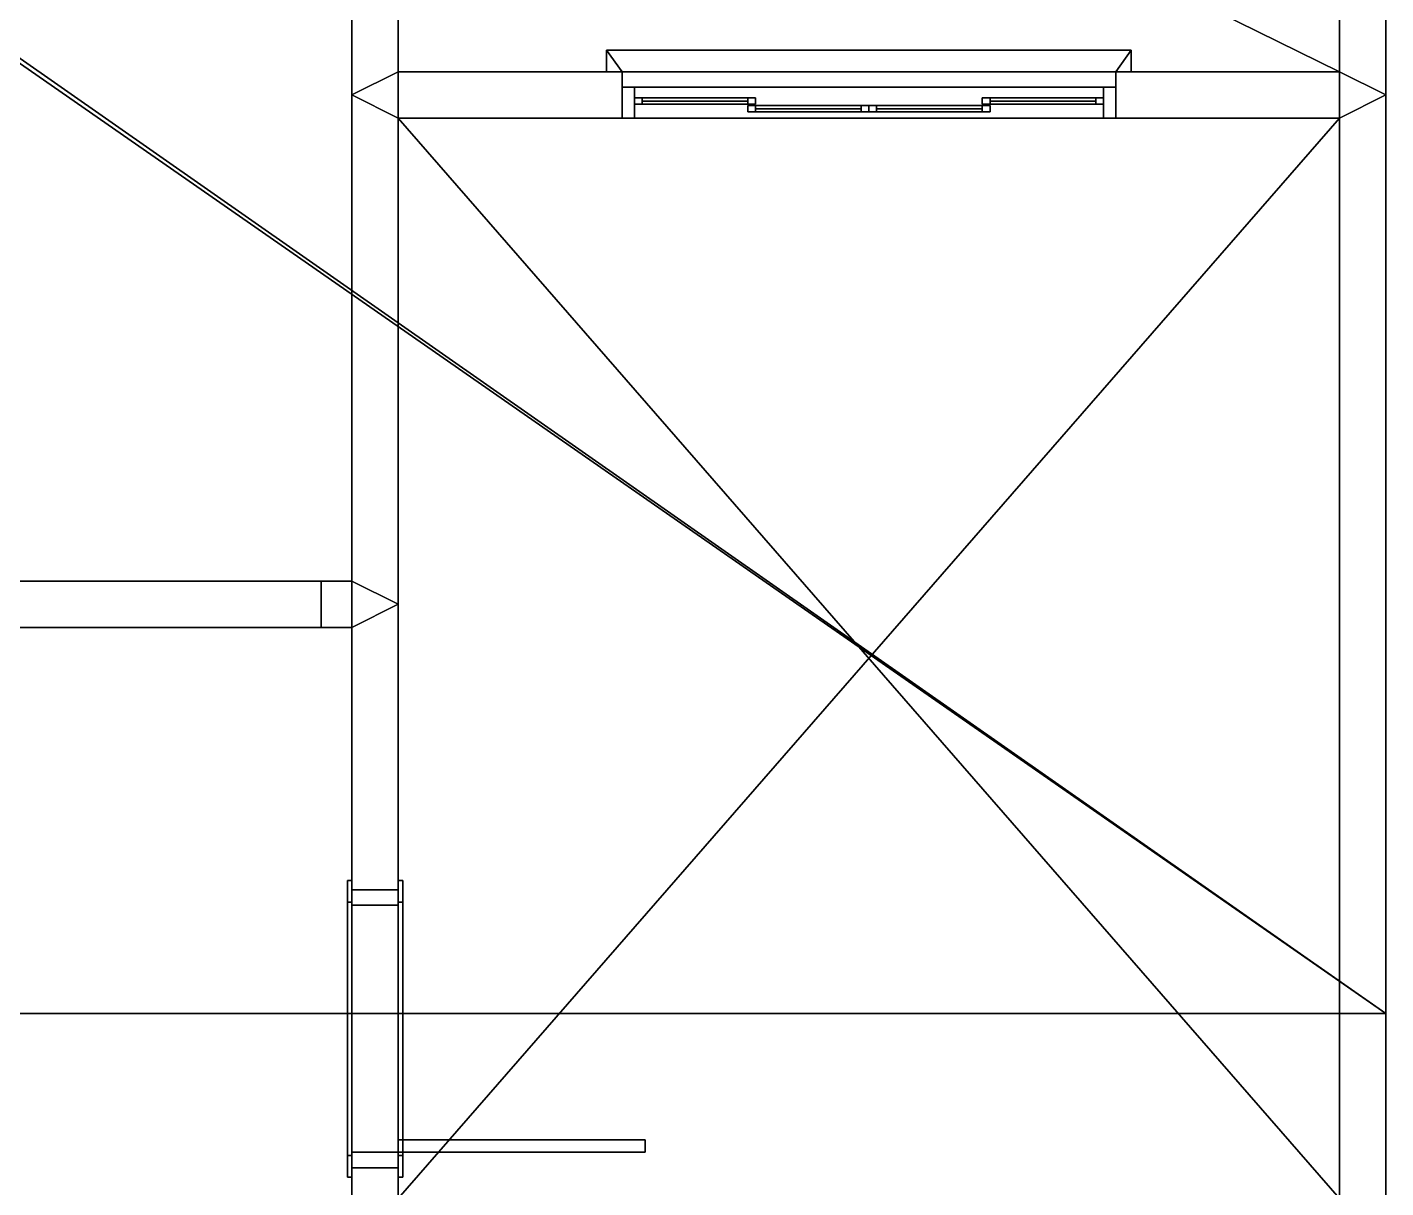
# Model space of a CAD drawing. Extents: x -3950 to 2084, y 1379 to 9369.
# Drawn here: x 1643.4 to 2083.6, y 2007.6 to 2383.6 of the extents above; entities that cross this region are included whole.
import ezdxf

# ---------------------------------------------------------------- set-up
doc = ezdxf.new("R2010")
doc.units = 0
doc.header["$LTSCALE"] = 35
for name, color, linetype in [('P1-ESQUAD', 32, 'CONTINUOUS'), ('P1-FERR', 252, 'CONTINUOUS'), ('P1-LAJE', 143, 'CONTINUOUS'), ('P1-PAREDE', 255, 'CONTINUOUS'), ('P1-PEIT', 13, 'CONTINUOUS'), ('P1-VIDRO', 152, 'CONTINUOUS'), ('P1-VIGA', 143, 'CONTINUOUS'), ('P2-LAJE', 143, 'CONTINUOUS'), ('P2-MURO', 255, 'CONTINUOUS'), ('P2-TELHADO', 11, 'CONTINUOUS'), ('P2-VIGA', 143, 'CONTINUOUS')]:
    doc.layers.add(name, color=color, linetype=linetype)

msp = doc.modelspace()

# ---------------------------------------------------------------- linework, layer by layer
at = {"layer": 'P2-MURO', "extrusion": (1, 8.79066e-15, 5.30511e-28)}
msp.add_point((2083.628, 2064.14, 522), dxfattribs=at)

# ---------------------------------------------------------------- meshes
at = {"layer": 'P1-ESQUAD'}
mesh = msp.add_polyface(dxfattribs=at)
corners = [(1748.628, 2018.14), (1748.628, 2011.14), (1747.128, 2018.14), (1747.128, 2011.14), (1748.628, 2100.14), (1748.628, 2107.14), (1747.128, 2100.14), (1747.128, 2107.14), (1748.628, 2100.14, 211), (1748.628, 2107.14, 218), (1747.128, 2100.14, 211), (1747.128, 2107.14, 218), (1748.628, 2018.14, 211), (1748.628, 2011.14, 218), (1747.128, 2018.14, 211), (1747.128, 2011.14, 218)]
mesh.append_faces([[corners[k] for k in face] for face in [(4, 8, 10, 6), (5, 7, 11, 9), (8, 12, 14, 10), (9, 11, 15, 13), (12, 0, 2, 14), (13, 15, 3, 1)]])
mesh.append_faces([[corners[k] for k in face] for face in [(6, 10, 11, 7)]], dxfattribs={"vtx1": -1})
mesh.append_faces([[corners[k] for k in face] for face in [(10, 14, 15, 11)]], dxfattribs={"vtx1": -1, "vtx3": -1})
mesh.append_faces([[corners[k] for k in face] for face in [(14, 2, 3, 15)]], dxfattribs={"vtx3": -1})
mesh = msp.add_polyface(dxfattribs=at)
corners = [(1765.128, 2018.14), (1765.128, 2011.14), (1763.628, 2018.14), (1763.628, 2011.14), (1765.128, 2100.14), (1765.128, 2107.14), (1763.628, 2100.14), (1763.628, 2107.14), (1765.128, 2100.14, 211), (1765.128, 2107.14, 218), (1763.628, 2100.14, 211), (1763.628, 2107.14, 218), (1765.128, 2018.14, 211), (1765.128, 2011.14, 218), (1763.628, 2018.14, 211), (1763.628, 2011.14, 218)]
mesh.append_faces([[corners[k] for k in face] for face in [(4, 8, 10, 6), (5, 7, 11, 9), (8, 12, 14, 10), (9, 11, 15, 13), (12, 0, 2, 14), (13, 15, 3, 1)]])
mesh.append_faces([[corners[k] for k in face] for face in [(12, 13, 1, 0)]], dxfattribs={"vtx0": -1})
mesh.append_faces([[corners[k] for k in face] for face in [(8, 9, 13, 12)]], dxfattribs={"vtx0": -1, "vtx2": -1})
mesh.append_faces([[corners[k] for k in face] for face in [(4, 5, 9, 8)]], dxfattribs={"vtx2": -1})
mesh = msp.add_polyface(dxfattribs=at)
corners = [(1763.628, 2019.14), (1763.628, 2014.14), (1748.628, 2019.14), (1748.628, 2014.14), (1763.628, 2099.14), (1763.628, 2104.14), (1748.628, 2099.14), (1748.628, 2104.14), (1763.628, 2099.14, 210), (1763.628, 2104.14, 215), (1748.628, 2099.14, 210), (1748.628, 2104.14, 215), (1763.628, 2019.14, 210), (1763.628, 2014.14, 215), (1748.628, 2019.14, 210), (1748.628, 2014.14, 215)]
mesh.append_faces([[corners[k] for k in face] for face in [(4, 8, 10, 6), (8, 12, 14, 10), (12, 0, 2, 14)]])
mesh.append_faces([[corners[k] for k in face] for face in [(12, 13, 1, 0)]], dxfattribs={"vtx0": -1})
mesh.append_faces([[corners[k] for k in face] for face in [(8, 9, 13, 12)]], dxfattribs={"vtx0": -1, "vtx2": -1})
mesh.append_faces([[corners[k] for k in face] for face in [(6, 10, 11, 7)]], dxfattribs={"vtx1": -1})
mesh.append_faces([[corners[k] for k in face] for face in [(10, 14, 15, 11)]], dxfattribs={"vtx1": -1, "vtx3": -1})
mesh.append_faces([[corners[k] for k in face] for face in [(4, 5, 9, 8)]], dxfattribs={"vtx2": -1})
mesh.append_faces([[corners[k] for k in face] for face in [(14, 2, 3, 15)]], dxfattribs={"vtx3": -1})
mesh = msp.add_polyface(dxfattribs=at)
corners = [(1763.628, 2019.14), (1843.628, 2019.14), (1763.628, 2023.14), (1843.628, 2023.14), (1763.628, 2019.14, 210), (1843.628, 2019.14, 210), (1763.628, 2023.14, 210), (1843.628, 2023.14, 210)]
mesh.append_faces([[corners[k] for k in face] for face in [(0, 1, 5, 4), (3, 2, 6, 7), (1, 3, 7, 5), (0, 4, 6, 2), (4, 5, 7, 6)]])
at = {"layer": 'P1-FERR'}
mesh = msp.add_polyface(dxfattribs=at)
corners = [(1840.128, 2354.14, 94), (1836.128, 2354.14, 90), (1840.128, 2364.14, 94), (1836.128, 2364.14, 90), (1992.128, 2354.14, 94), (1996.128, 2354.14, 90), (1992.128, 2364.14, 94), (1996.128, 2364.14, 90), (1992.128, 2354.14, 206), (1996.128, 2354.14, 210), (1992.128, 2364.14, 206), (1996.128, 2364.14, 210), (1840.128, 2354.14, 206), (1836.128, 2354.14, 210), (1840.128, 2364.14, 206), (1836.128, 2364.14, 210)]
mesh.append_faces([[corners[k] for k in face] for face in [(0, 4, 6, 2), (4, 8, 10, 6), (8, 12, 14, 10), (12, 0, 2, 14)]])
mesh.append_faces([[corners[k] for k in face] for face in [(0, 1, 5, 4), (4, 5, 9, 8), (8, 9, 13, 12), (12, 13, 1, 0)]], dxfattribs={"vtx0": -1, "vtx2": -1})
mesh.append_faces([[corners[k] for k in face] for face in [(2, 6, 7, 3), (6, 10, 11, 7), (10, 14, 15, 11), (14, 2, 3, 15)]], dxfattribs={"vtx1": -1, "vtx3": -1})
mesh = msp.add_polyface(dxfattribs=at)
corners = [(1842.628, 2358.64, 96.5), (1840.128, 2358.64, 94), (1842.628, 2360.64, 96.5), (1840.128, 2360.64, 94), (1876.878, 2358.64, 96.5), (1879.378, 2358.64, 94), (1876.878, 2360.64, 96.5), (1879.378, 2360.64, 94), (1876.878, 2358.64, 203.5), (1879.378, 2358.64, 206), (1876.878, 2360.64, 203.5), (1879.378, 2360.64, 206), (1842.628, 2358.64, 203.5), (1840.128, 2358.64, 206), (1842.628, 2360.64, 203.5), (1840.128, 2360.64, 206)]
mesh.append_faces([[corners[k] for k in face] for face in [(0, 4, 6, 2), (1, 3, 7, 5), (4, 8, 10, 6), (5, 7, 11, 9), (8, 12, 14, 10), (9, 11, 15, 13), (12, 0, 2, 14), (13, 15, 3, 1)]])
mesh.append_faces([[corners[k] for k in face] for face in [(0, 1, 5, 4), (4, 5, 9, 8), (8, 9, 13, 12), (12, 13, 1, 0)]], dxfattribs={"vtx0": -1, "vtx2": -1})
mesh.append_faces([[corners[k] for k in face] for face in [(2, 6, 7, 3), (6, 10, 11, 7), (10, 14, 15, 11), (14, 2, 3, 15)]], dxfattribs={"vtx1": -1, "vtx3": -1})
mesh = msp.add_polyface(dxfattribs=at)
corners = [(1955.378, 2358.64, 96.5), (1952.878, 2358.64, 94), (1955.378, 2360.64, 96.5), (1952.878, 2360.64, 94), (1989.628, 2358.64, 96.5), (1992.128, 2358.64, 94), (1989.628, 2360.64, 96.5), (1992.128, 2360.64, 94), (1989.628, 2358.64, 203.5), (1992.128, 2358.64, 206), (1989.628, 2360.64, 203.5), (1992.128, 2360.64, 206), (1955.378, 2358.64, 203.5), (1952.878, 2358.64, 206), (1955.378, 2360.64, 203.5), (1952.878, 2360.64, 206)]
mesh.append_faces([[corners[k] for k in face] for face in [(0, 4, 6, 2), (1, 3, 7, 5), (4, 8, 10, 6), (5, 7, 11, 9), (8, 12, 14, 10), (9, 11, 15, 13), (12, 0, 2, 14), (13, 15, 3, 1)]])
mesh.append_faces([[corners[k] for k in face] for face in [(0, 1, 5, 4), (4, 5, 9, 8), (8, 9, 13, 12), (12, 13, 1, 0)]], dxfattribs={"vtx0": -1, "vtx2": -1})
mesh.append_faces([[corners[k] for k in face] for face in [(2, 6, 7, 3), (6, 10, 11, 7), (10, 14, 15, 11), (14, 2, 3, 15)]], dxfattribs={"vtx1": -1, "vtx3": -1})
mesh = msp.add_polyface(dxfattribs=at)
corners = [(1879.378, 2356.14, 96.5), (1876.878, 2356.14, 94), (1879.378, 2358.14, 96.5), (1876.878, 2358.14, 94), (1913.628, 2356.14, 96.5), (1916.128, 2356.14, 94), (1913.628, 2358.14, 96.5), (1916.128, 2358.14, 94), (1913.628, 2356.14, 203.5), (1916.128, 2356.14, 206), (1913.628, 2358.14, 203.5), (1916.128, 2358.14, 206), (1879.378, 2356.14, 203.5), (1876.878, 2356.14, 206), (1879.378, 2358.14, 203.5), (1876.878, 2358.14, 206)]
mesh.append_faces([[corners[k] for k in face] for face in [(0, 4, 6, 2), (1, 3, 7, 5), (4, 8, 10, 6), (5, 7, 11, 9), (8, 12, 14, 10), (9, 11, 15, 13), (12, 0, 2, 14), (13, 15, 3, 1)]])
mesh.append_faces([[corners[k] for k in face] for face in [(0, 1, 5, 4), (4, 5, 9, 8), (8, 9, 13, 12), (12, 13, 1, 0)]], dxfattribs={"vtx0": -1, "vtx2": -1})
mesh.append_faces([[corners[k] for k in face] for face in [(2, 6, 7, 3), (6, 10, 11, 7), (10, 14, 15, 11), (14, 2, 3, 15)]], dxfattribs={"vtx1": -1, "vtx3": -1})
mesh = msp.add_polyface(dxfattribs=at)
corners = [(1918.628, 2356.14, 96.5), (1916.128, 2356.14, 94), (1918.628, 2358.14, 96.5), (1916.128, 2358.14, 94), (1952.878, 2356.14, 96.5), (1955.378, 2356.14, 94), (1952.878, 2358.14, 96.5), (1955.378, 2358.14, 94), (1952.878, 2356.14, 203.5), (1955.378, 2356.14, 206), (1952.878, 2358.14, 203.5), (1955.378, 2358.14, 206), (1918.628, 2356.14, 203.5), (1916.128, 2356.14, 206), (1918.628, 2358.14, 203.5), (1916.128, 2358.14, 206)]
mesh.append_faces([[corners[k] for k in face] for face in [(0, 4, 6, 2), (1, 3, 7, 5), (4, 8, 10, 6), (5, 7, 11, 9), (8, 12, 14, 10), (9, 11, 15, 13), (12, 0, 2, 14), (13, 15, 3, 1)]])
mesh.append_faces([[corners[k] for k in face] for face in [(0, 1, 5, 4), (4, 5, 9, 8), (8, 9, 13, 12), (12, 13, 1, 0)]], dxfattribs={"vtx0": -1, "vtx2": -1})
mesh.append_faces([[corners[k] for k in face] for face in [(2, 6, 7, 3), (6, 10, 11, 7), (10, 14, 15, 11), (14, 2, 3, 15)]], dxfattribs={"vtx1": -1, "vtx3": -1})
at = {"layer": 'P1-LAJE'}
mesh = msp.add_polyface(dxfattribs=at)
corners = [(1763.628, 2369.14, -10), (2068.628, 2369.14, -10), (2068.628, 2654.14, -10), (1198.628, 2654.14, -10), (1198.628, 2519.14, -10), (1763.628, 2519.14, -10), (1763.628, 2369.14), (2068.628, 2369.14), (2068.628, 2654.14), (1198.628, 2654.14), (1198.628, 2519.14), (1763.628, 2519.14)]
mesh.append_faces([[corners[k] for k in face] for face in [(0, 1, 7, 6), (1, 2, 8, 7), (2, 3, 9, 8), (3, 4, 10, 9), (4, 5, 11, 10), (5, 0, 6, 11)]])
mesh.append_faces([[corners[k] for k in face] for face in [(5, 1, 0), (10, 8, 9)]], dxfattribs={"vtx0": -1})
mesh.append_faces([[corners[k] for k in face] for face in [(4, 2, 5), (11, 8, 10)]], dxfattribs={"vtx0": -1, "vtx1": -1})
mesh.append_faces([[corners[k] for k in face] for face in [(11, 7, 8)]], dxfattribs={"vtx0": -1, "vtx2": -1})
mesh.append_faces([[corners[k] for k in face] for face in [(3, 2, 4), (6, 7, 11)]], dxfattribs={"vtx1": -1})
mesh.append_faces([[corners[k] for k in face] for face in [(2, 1, 5)]], dxfattribs={"vtx1": -1, "vtx2": -1})
mesh = msp.add_polyface(dxfattribs=at)
corners = [(1748.628, 2204.14, -10), (1748.628, 2504.14, -10), (1463.628, 2504.14, -10), (1463.628, 2204.14, -10), (1748.628, 2204.14), (1748.628, 2504.14), (1463.628, 2504.14), (1463.628, 2204.14)]
mesh.append_faces([[corners[k] for k in face] for face in [(0, 1, 5, 4), (1, 2, 6, 5), (2, 3, 7, 6), (3, 0, 4, 7)]])
mesh.append_faces([[corners[k] for k in face] for face in [(3, 1, 0), (7, 5, 6)]], dxfattribs={"vtx0": -1})
mesh.append_faces([[corners[k] for k in face] for face in [(2, 1, 3), (4, 5, 7)]], dxfattribs={"vtx1": -1})
mesh = msp.add_polyface(dxfattribs=at)
corners = [(1763.628, 2004.14, -10), (2068.628, 2004.14, -10), (2068.628, 2354.14, -10), (1763.628, 2354.14, -10), (1763.628, 2004.14), (2068.628, 2004.14), (2068.628, 2354.14), (1763.628, 2354.14)]
mesh.append_faces([[corners[k] for k in face] for face in [(0, 1, 5, 4), (1, 2, 6, 5), (2, 3, 7, 6), (3, 0, 4, 7)]])
mesh.append_faces([[corners[k] for k in face] for face in [(3, 1, 0), (7, 5, 6)]], dxfattribs={"vtx0": -1})
mesh.append_faces([[corners[k] for k in face] for face in [(2, 1, 3), (4, 5, 7)]], dxfattribs={"vtx1": -1})
mesh = msp.add_polyface(dxfattribs=at)
corners = [(1333.628, 1909.14, -10), (1748.628, 1909.14, -10), (1748.628, 2189.14, -10), (1333.628, 2189.14, -10), (1333.628, 1909.14), (1748.628, 1909.14), (1748.628, 2189.14), (1333.628, 2189.14)]
mesh.append_faces([[corners[k] for k in face] for face in [(0, 1, 5, 4), (1, 2, 6, 5), (2, 3, 7, 6), (3, 0, 4, 7)]])
mesh.append_faces([[corners[k] for k in face] for face in [(3, 1, 0), (7, 5, 6)]], dxfattribs={"vtx0": -1})
mesh.append_faces([[corners[k] for k in face] for face in [(2, 1, 3), (4, 5, 7)]], dxfattribs={"vtx1": -1})
at = {"layer": 'P1-PAREDE'}
mesh = msp.add_polyface(dxfattribs=at)
corners = [(2083.628, 2361.64), (2083.628, 2669.14), (2083.628, 2669.14, 250), (2083.628, 2361.64, 250), (2068.628, 2369.14), (2068.628, 2669.14), (2068.628, 2669.14, 250), (2068.628, 2369.14, 250)]
mesh.append_faces([[corners[k] for k in face] for face in [(1, 5, 6, 2)]])
mesh.append_faces([[corners[k] for k in face] for face in [(2, 3, 0)]], dxfattribs={"vtx1": -1, "vtx2": -1})
mesh.append_faces([[corners[k] for k in face] for face in [(0, 1, 2), (6, 5, 4), (4, 7, 6)]], dxfattribs={"vtx2": -1})
mesh = msp.add_polyface(dxfattribs=at)
corners = [(1763.628, 2369.14), (1763.628, 2519.14), (1763.628, 2519.14, 250), (1763.628, 2369.14, 250), (1748.628, 2361.64), (1748.628, 2504.14), (1748.628, 2504.14, 250), (1748.628, 2361.64, 250)]
mesh.append_faces([[corners[k] for k in face] for face in [(4, 7, 6)]], dxfattribs={"vtx0": -1, "vtx2": -1})
mesh.append_faces([[corners[k] for k in face] for face in [(0, 1, 2), (2, 3, 0), (6, 5, 4)]], dxfattribs={"vtx2": -1})
mesh = msp.add_polyface(dxfattribs=at)
corners = [(2068.628, 2369.14), (1763.628, 2369.14), (1763.628, 2369.14, 250), (2068.628, 2369.14, 250), (2068.628, 2354.14), (1763.628, 2354.14), (1763.628, 2354.14, 250), (2068.628, 2354.14, 250), (1996.128, 2369.14, 90), (1996.128, 2369.14, 210), (1836.128, 2369.14, 210), (1836.128, 2369.14, 90), (1996.128, 2354.14, 90), (1996.128, 2354.14, 210), (1836.128, 2354.14, 210), (1836.128, 2354.14, 90)]
mesh.append_faces([[corners[k] for k in face] for face in [(8, 12, 13, 9), (9, 13, 14, 10), (10, 14, 15, 11), (11, 15, 12, 8)]])
mesh.append_faces([[corners[k] for k in face] for face in [(0, 9, 3), (3, 10, 2), (2, 11, 1), (7, 13, 4), (6, 14, 7), (5, 15, 6)]], dxfattribs={"vtx0": -1, "vtx1": -1})
mesh.append_faces([[corners[k] for k in face] for face in [(0, 8, 9), (3, 9, 10), (2, 10, 11), (1, 11, 8), (12, 5, 4)]], dxfattribs={"vtx0": -1, "vtx2": -1})
mesh.append_faces([[corners[k] for k in face] for face in [(0, 1, 8), (13, 12, 4), (14, 13, 7), (15, 14, 6), (12, 15, 5)]], dxfattribs={"vtx1": -1, "vtx2": -1})
mesh = msp.add_polyface(dxfattribs=at)
corners = [(1763.628, 2196.64), (1763.628, 2354.14), (1763.628, 2354.14, 250), (1763.628, 2196.64, 250), (1748.628, 2204.14), (1748.628, 2361.64), (1748.628, 2361.64, 250), (1748.628, 2204.14, 250)]
mesh.append_faces([[corners[k] for k in face] for face in [(6, 5, 4)]], dxfattribs={"vtx0": -1, "vtx2": -1})
mesh.append_faces([[corners[k] for k in face] for face in [(2, 3, 0)]], dxfattribs={"vtx1": -1, "vtx2": -1})
mesh.append_faces([[corners[k] for k in face] for face in [(0, 1, 2), (4, 7, 6)]], dxfattribs={"vtx2": -1})
mesh = msp.add_polyface(dxfattribs=at)
corners = [(2083.628, 1989.14), (2083.628, 2361.64), (2083.628, 2361.64, 250), (2083.628, 1989.14, 250), (2068.628, 2004.14), (2068.628, 2354.14), (2068.628, 2354.14, 250), (2068.628, 2004.14, 250)]
mesh.append_faces([[corners[k] for k in face] for face in [(0, 1, 2)]], dxfattribs={"vtx1": -1, "vtx2": -1})
mesh.append_faces([[corners[k] for k in face] for face in [(2, 3, 0), (6, 5, 4), (4, 7, 6)]], dxfattribs={"vtx2": -1})
mesh = msp.add_polyface(dxfattribs=at)
corners = [(1456.128, 2189.14), (1748.628, 2189.14), (1748.628, 2189.14, 250), (1456.128, 2189.14, 250), (1463.628, 2204.14), (1748.628, 2204.14), (1748.628, 2204.14, 250), (1463.628, 2204.14, 250), (1738.628, 2189.14), (1588.628, 2189.14), (1588.628, 2189.14, 215), (1738.628, 2189.14, 215), (1738.628, 2204.14), (1588.628, 2204.14), (1588.628, 2204.14, 215), (1738.628, 2204.14, 215)]
mesh.append_faces([[corners[k] for k in face] for face in [(9, 13, 14, 10), (10, 14, 15, 11), (11, 15, 12, 8)]])
mesh.append_faces([[corners[k] for k in face] for face in [(1, 11, 8), (4, 14, 13)]], dxfattribs={"vtx0": -1})
mesh.append_faces([[corners[k] for k in face] for face in [(3, 11, 2), (2, 11, 1), (7, 14, 4), (6, 15, 7), (5, 15, 6)]], dxfattribs={"vtx0": -1, "vtx1": -1})
mesh.append_faces([[corners[k] for k in face] for face in [(0, 10, 3)]], dxfattribs={"vtx0": -1, "vtx1": -1, "vtx2": -1})
mesh.append_faces([[corners[k] for k in face] for face in [(3, 10, 11)]], dxfattribs={"vtx0": -1, "vtx2": -1})
mesh.append_faces([[corners[k] for k in face] for face in [(9, 10, 0), (12, 15, 5)]], dxfattribs={"vtx1": -1})
mesh.append_faces([[corners[k] for k in face] for face in [(15, 14, 7)]], dxfattribs={"vtx1": -1, "vtx2": -1})
mesh = msp.add_polyface(dxfattribs=at)
corners = [(1763.628, 2004.14), (1763.628, 2196.64), (1763.628, 2196.64, 250), (1763.628, 2004.14, 250), (1748.628, 1996.64), (1748.628, 2189.14), (1748.628, 2189.14, 250), (1748.628, 1996.64, 250), (1763.628, 2014.14), (1763.628, 2014.14, 215), (1763.628, 2104.14, 215), (1763.628, 2104.14), (1748.628, 2014.14), (1748.628, 2014.14, 215), (1748.628, 2104.14, 215), (1748.628, 2104.14)]
mesh.append_faces([[corners[k] for k in face] for face in [(8, 12, 13, 9), (9, 13, 14, 10), (10, 14, 15, 11)]])
mesh.append_faces([[corners[k] for k in face] for face in [(1, 10, 11)]], dxfattribs={"vtx0": -1})
mesh.append_faces([[corners[k] for k in face] for face in [(0, 9, 3), (3, 10, 2), (6, 14, 7), (5, 14, 6)]], dxfattribs={"vtx0": -1, "vtx1": -1})
mesh.append_faces([[corners[k] for k in face] for face in [(2, 10, 1), (7, 13, 4)]], dxfattribs={"vtx0": -1, "vtx1": -1, "vtx2": -1})
mesh.append_faces([[corners[k] for k in face] for face in [(3, 9, 10)]], dxfattribs={"vtx0": -1, "vtx2": -1})
mesh.append_faces([[corners[k] for k in face] for face in [(15, 14, 5)]], dxfattribs={"vtx1": -1})
mesh.append_faces([[corners[k] for k in face] for face in [(14, 13, 7)]], dxfattribs={"vtx1": -1, "vtx2": -1})
mesh.append_faces([[corners[k] for k in face] for face in [(0, 8, 9), (13, 12, 4)]], dxfattribs={"vtx2": -1})
at = {"layer": 'P1-PEIT'}
mesh = msp.add_polyface(dxfattribs=at)
corners = [(1831.128, 2369.14, 90), (2001.128, 2369.14, 90), (1831.128, 2376.14, 90), (2001.128, 2376.14, 90), (1831.128, 2369.14, 93.4), (2001.128, 2369.14, 93.4), (1831.128, 2376.14, 92), (2001.128, 2376.14, 92), (1836.128, 2364.14, 94.4), (1996.128, 2364.14, 94.4), (1836.128, 2369.14, 93.4), (1996.128, 2369.14, 93.4)]
mesh.append_faces([[corners[k] for k in face] for face in [(0, 4, 6, 2), (1, 3, 7, 5), (3, 2, 6, 7), (1, 0, 2, 3)]])
mesh.append_faces([[corners[k] for k in face] for face in [(10, 11, 7, 6)]], dxfattribs={"vtx0": -1, "vtx1": -1, "vtx3": -1})
mesh.append_faces([[corners[k] for k in face] for face in [(4, 10, 6)]], dxfattribs={"vtx1": -1})
mesh.append_faces([[corners[k] for k in face] for face in [(8, 9, 11, 10), (11, 5, 7)]], dxfattribs={"vtx2": -1})
at = {"layer": 'P1-VIDRO'}
mesh = msp.add_polyface(dxfattribs=at)
corners = [(1842.628, 2359.64, 96.5), (1876.878, 2359.64, 96.5), (1876.878, 2359.64, 203.5), (1842.628, 2359.64, 203.5)]
mesh.append_faces([[corners[k] for k in face] for face in [(3, 1, 0)]], dxfattribs={"vtx0": -1})
mesh.append_faces([[corners[k] for k in face] for face in [(2, 1, 3)]], dxfattribs={"vtx1": -1})
mesh = msp.add_polyface(dxfattribs=at)
corners = [(1879.378, 2357.14, 96.5), (1913.628, 2357.14, 96.5), (1913.628, 2357.14, 203.5), (1879.378, 2357.14, 203.5)]
mesh.append_faces([[corners[k] for k in face] for face in [(3, 1, 0)]], dxfattribs={"vtx0": -1})
mesh.append_faces([[corners[k] for k in face] for face in [(2, 1, 3)]], dxfattribs={"vtx1": -1})
mesh = msp.add_polyface(dxfattribs=at)
corners = [(1918.628, 2357.14, 96.5), (1952.878, 2357.14, 96.5), (1952.878, 2357.14, 203.5), (1918.628, 2357.14, 203.5)]
mesh.append_faces([[corners[k] for k in face] for face in [(3, 1, 0)]], dxfattribs={"vtx0": -1})
mesh.append_faces([[corners[k] for k in face] for face in [(2, 1, 3)]], dxfattribs={"vtx1": -1})
mesh = msp.add_polyface(dxfattribs=at)
corners = [(1955.378, 2359.64, 96.5), (1989.628, 2359.64, 96.5), (1989.628, 2359.64, 203.5), (1955.378, 2359.64, 203.5)]
mesh.append_faces([[corners[k] for k in face] for face in [(3, 1, 0)]], dxfattribs={"vtx0": -1})
mesh.append_faces([[corners[k] for k in face] for face in [(2, 1, 3)]], dxfattribs={"vtx1": -1})
at = {"layer": 'P1-VIGA'}
mesh = msp.add_polyface(dxfattribs=at)
corners = [(2083.628, 2361.64, -30), (2083.628, 2669.14, -30), (2083.628, 2669.14), (2083.628, 2361.64), (2068.628, 2369.14, -30), (2068.628, 2654.14, -30), (2068.628, 2654.14), (2068.628, 2369.14)]
mesh.append_faces([[corners[k] for k in face] for face in [(0, 4, 5, 1), (2, 6, 7, 3)]])
mesh.append_faces([[corners[k] for k in face] for face in [(2, 3, 0)]], dxfattribs={"vtx1": -1, "vtx2": -1})
mesh.append_faces([[corners[k] for k in face] for face in [(0, 1, 2), (6, 5, 4), (4, 7, 6)]], dxfattribs={"vtx2": -1})
mesh = msp.add_polyface(dxfattribs=at)
corners = [(1763.628, 2369.14, -30), (1763.628, 2519.14, -30), (1763.628, 2519.14), (1763.628, 2369.14), (1748.628, 2361.64, -30), (1748.628, 2504.14, -30), (1748.628, 2504.14), (1748.628, 2361.64)]
mesh.append_faces([[corners[k] for k in face] for face in [(0, 4, 5, 1), (2, 6, 7, 3)]])
mesh.append_faces([[corners[k] for k in face] for face in [(4, 7, 6)]], dxfattribs={"vtx0": -1, "vtx2": -1})
mesh.append_faces([[corners[k] for k in face] for face in [(0, 1, 2), (2, 3, 0), (6, 5, 4)]], dxfattribs={"vtx2": -1})
mesh = msp.add_polyface(dxfattribs=at)
corners = [(2068.628, 2369.14, -30), (1763.628, 2369.14, -30), (1763.628, 2369.14), (2068.628, 2369.14), (2068.628, 2354.14, -30), (1763.628, 2354.14, -30), (1763.628, 2354.14), (2068.628, 2354.14)]
mesh.append_faces([[corners[k] for k in face] for face in [(0, 4, 5, 1), (2, 6, 7, 3)]])
mesh.append_faces([[corners[k] for k in face] for face in [(0, 1, 2), (2, 3, 0), (6, 5, 4), (4, 7, 6)]], dxfattribs={"vtx2": -1})
mesh = msp.add_polyface(dxfattribs=at)
corners = [(1763.628, 2196.64, -30), (1763.628, 2354.14, -30), (1763.628, 2354.14), (1763.628, 2196.64), (1748.628, 2204.14, -30), (1748.628, 2361.64, -30), (1748.628, 2361.64), (1748.628, 2204.14)]
mesh.append_faces([[corners[k] for k in face] for face in [(0, 4, 5, 1), (2, 6, 7, 3)]])
mesh.append_faces([[corners[k] for k in face] for face in [(6, 5, 4)]], dxfattribs={"vtx0": -1, "vtx2": -1})
mesh.append_faces([[corners[k] for k in face] for face in [(2, 3, 0)]], dxfattribs={"vtx1": -1, "vtx2": -1})
mesh.append_faces([[corners[k] for k in face] for face in [(0, 1, 2), (4, 7, 6)]], dxfattribs={"vtx2": -1})
mesh = msp.add_polyface(dxfattribs=at)
corners = [(2083.628, 1989.14, -30), (2083.628, 2361.64, -30), (2083.628, 2361.64), (2083.628, 1989.14), (2068.628, 2004.14, -30), (2068.628, 2354.14, -30), (2068.628, 2354.14), (2068.628, 2004.14)]
mesh.append_faces([[corners[k] for k in face] for face in [(0, 4, 5, 1), (2, 6, 7, 3)]])
mesh.append_faces([[corners[k] for k in face] for face in [(0, 1, 2)]], dxfattribs={"vtx1": -1, "vtx2": -1})
mesh.append_faces([[corners[k] for k in face] for face in [(2, 3, 0), (6, 5, 4), (4, 7, 6)]], dxfattribs={"vtx2": -1})
mesh = msp.add_polyface(dxfattribs=at)
corners = [(1456.128, 2189.14, -30), (1748.628, 2189.14, -30), (1748.628, 2189.14), (1456.128, 2189.14), (1463.628, 2204.14, -30), (1748.628, 2204.14, -30), (1748.628, 2204.14), (1463.628, 2204.14)]
mesh.append_faces([[corners[k] for k in face] for face in [(0, 4, 5, 1), (2, 6, 7, 3)]])
mesh.append_faces([[corners[k] for k in face] for face in [(2, 3, 0)]], dxfattribs={"vtx1": -1, "vtx2": -1})
mesh.append_faces([[corners[k] for k in face] for face in [(0, 1, 2), (6, 5, 4), (4, 7, 6)]], dxfattribs={"vtx2": -1})
mesh = msp.add_polyface(dxfattribs=at)
corners = [(1763.628, 2004.14, -30), (1763.628, 2196.64, -30), (1763.628, 2196.64), (1763.628, 2004.14), (1748.628, 1996.64, -30), (1748.628, 2189.14, -30), (1748.628, 2189.14), (1748.628, 1996.64)]
mesh.append_faces([[corners[k] for k in face] for face in [(0, 4, 5, 1), (2, 6, 7, 3)]])
mesh.append_faces([[corners[k] for k in face] for face in [(4, 7, 6)]], dxfattribs={"vtx0": -1, "vtx2": -1})
mesh.append_faces([[corners[k] for k in face] for face in [(0, 1, 2)]], dxfattribs={"vtx1": -1, "vtx2": -1})
mesh.append_faces([[corners[k] for k in face] for face in [(2, 3, 0), (6, 5, 4)]], dxfattribs={"vtx2": -1})
at = {"layer": 'P2-LAJE'}
mesh = msp.add_polyface(dxfattribs=at)
corners = [(2068.628, 2369.14, 270), (2068.628, 2654.14, 270), (1198.628, 2654.14, 270), (1198.628, 2519.14, 270), (1763.628, 2519.14, 270), (1763.628, 2369.14, 270), (2068.628, 2369.14, 280), (2068.628, 2654.14, 280), (1198.628, 2654.14, 280), (1198.628, 2519.14, 280), (1763.628, 2519.14, 280), (1763.628, 2369.14, 280)]
mesh.append_faces([[corners[k] for k in face] for face in [(0, 1, 7, 6), (1, 2, 8, 7), (2, 3, 9, 8), (3, 4, 10, 9), (4, 5, 11, 10), (5, 0, 6, 11)]])
mesh.append_faces([[corners[k] for k in face] for face in [(9, 7, 8), (6, 10, 11)]], dxfattribs={"vtx0": -1})
mesh.append_faces([[corners[k] for k in face] for face in [(3, 1, 4), (10, 7, 9)]], dxfattribs={"vtx0": -1, "vtx1": -1})
mesh.append_faces([[corners[k] for k in face] for face in [(4, 1, 0)]], dxfattribs={"vtx0": -1, "vtx2": -1})
mesh.append_faces([[corners[k] for k in face] for face in [(2, 1, 3), (5, 4, 0)]], dxfattribs={"vtx1": -1})
mesh.append_faces([[corners[k] for k in face] for face in [(6, 7, 10)]], dxfattribs={"vtx1": -1, "vtx2": -1})
mesh = msp.add_polyface(dxfattribs=at)
corners = [(1463.628, 2504.14, 270), (1463.628, 2204.14, 270), (1748.628, 2204.14, 270), (1748.628, 2504.14, 270), (1463.628, 2504.14, 280), (1463.628, 2204.14, 280), (1748.628, 2204.14, 280), (1748.628, 2504.14, 280)]
mesh.append_faces([[corners[k] for k in face] for face in [(0, 1, 5, 4), (1, 2, 6, 5), (2, 3, 7, 6), (3, 0, 4, 7)]])
mesh.append_faces([[corners[k] for k in face] for face in [(3, 1, 0), (7, 5, 6)]], dxfattribs={"vtx0": -1})
mesh.append_faces([[corners[k] for k in face] for face in [(2, 1, 3), (4, 5, 7)]], dxfattribs={"vtx1": -1})
mesh = msp.add_polyface(dxfattribs=at)
corners = [(2068.628, 2004.14, 270), (2068.628, 2354.14, 270), (1763.628, 2354.14, 270), (1763.628, 2004.14, 270), (2068.628, 2004.14, 280), (2068.628, 2354.14, 280), (1763.628, 2354.14, 280), (1763.628, 2004.14, 280)]
mesh.append_faces([[corners[k] for k in face] for face in [(0, 1, 5, 4), (1, 2, 6, 5), (2, 3, 7, 6), (3, 0, 4, 7)]])
mesh.append_faces([[corners[k] for k in face] for face in [(3, 1, 0), (7, 5, 6)]], dxfattribs={"vtx0": -1})
mesh.append_faces([[corners[k] for k in face] for face in [(2, 1, 3), (4, 5, 7)]], dxfattribs={"vtx1": -1})
mesh = msp.add_polyface(dxfattribs=at)
corners = [(1748.628, 2189.14, 270), (1333.628, 2189.14, 270), (1333.628, 1909.14, 270), (1748.628, 1909.14, 270), (1748.628, 2189.14, 280), (1333.628, 2189.14, 280), (1333.628, 1909.14, 280), (1748.628, 1909.14, 280)]
mesh.append_faces([[corners[k] for k in face] for face in [(0, 1, 5, 4), (1, 2, 6, 5), (2, 3, 7, 6), (3, 0, 4, 7)]])
mesh.append_faces([[corners[k] for k in face] for face in [(3, 1, 0), (7, 5, 6)]], dxfattribs={"vtx0": -1})
mesh.append_faces([[corners[k] for k in face] for face in [(2, 1, 3), (4, 5, 7)]], dxfattribs={"vtx1": -1})
at = {"layer": 'P2-MURO'}
mesh = msp.add_polyface(dxfattribs=at)
corners = [(2083.628, 1989.14, 280), (2083.628, 2661.64, 280), (2083.628, 2661.64, 283), (2083.628, 2064.14, 522), (2083.628, 1989.14, 492), (2068.628, 2004.14, 280), (2068.628, 2661.64, 280), (2068.628, 2661.64, 283), (2068.628, 2064.14, 522), (2068.628, 2004.14, 498)]
mesh.append_faces([[corners[k] for k in face] for face in [(1, 6, 7, 2), (2, 7, 8, 3), (3, 8, 9, 4)]])
mesh.append_faces([[corners[k] for k in face] for face in [(0, 3, 4)]], dxfattribs={"vtx0": -1})
mesh.append_faces([[corners[k] for k in face] for face in [(0, 2, 3)]], dxfattribs={"vtx0": -1, "vtx2": -1})
mesh.append_faces([[corners[k] for k in face] for face in [(9, 8, 5)]], dxfattribs={"vtx1": -1})
mesh.append_faces([[corners[k] for k in face] for face in [(8, 7, 5)]], dxfattribs={"vtx1": -1, "vtx2": -1})
mesh.append_faces([[corners[k] for k in face] for face in [(0, 1, 2), (7, 6, 5)]], dxfattribs={"vtx2": -1})
at = {"layer": 'P2-TELHADO'}
mesh = msp.add_polyface(dxfattribs=at)
corners = [(2083.628, 2745.426, 249.486), (1103.628, 2745.426, 249.486), (1103.628, 2064.14, 522), (2083.628, 2064.14, 522), (2083.628, 2749.14, 258.77), (1103.628, 2749.14, 258.77), (1103.628, 2064.14, 532.77), (2083.628, 2064.14, 532.77)]
mesh.append_faces([[corners[k] for k in face] for face in [(0, 1, 5, 4), (1, 2, 6, 5), (2, 3, 7, 6), (3, 0, 4, 7)]])
mesh.append_faces([[corners[k] for k in face] for face in [(3, 1, 0), (7, 5, 6)]], dxfattribs={"vtx0": -1})
mesh.append_faces([[corners[k] for k in face] for face in [(2, 1, 3), (4, 5, 7)]], dxfattribs={"vtx1": -1})
mesh = msp.add_polyface(dxfattribs=at)
corners = [(1103.628, 1382.854, 249.486), (2083.628, 1382.854, 249.486), (2083.628, 2064.14, 522), (1103.628, 2064.14, 522), (1103.628, 1379.14, 258.77), (2083.628, 1379.14, 258.77), (2083.628, 2064.14, 532.77), (1103.628, 2064.14, 532.77)]
mesh.append_faces([[corners[k] for k in face] for face in [(0, 1, 5, 4), (1, 2, 6, 5), (2, 3, 7, 6), (3, 0, 4, 7)]])
mesh.append_faces([[corners[k] for k in face] for face in [(3, 1, 0), (7, 5, 6)]], dxfattribs={"vtx0": -1})
mesh.append_faces([[corners[k] for k in face] for face in [(2, 1, 3), (4, 5, 7)]], dxfattribs={"vtx1": -1})
at = {"layer": 'P2-VIGA'}
mesh = msp.add_polyface(dxfattribs=at)
corners = [(2083.628, 2361.64, 250), (2083.628, 2669.14, 250), (2083.628, 2669.14, 280), (2083.628, 2361.64, 280), (2068.628, 2369.14, 250), (2068.628, 2654.14, 250), (2068.628, 2654.14, 280), (2068.628, 2369.14, 280)]
mesh.append_faces([[corners[k] for k in face] for face in [(0, 4, 5, 1), (2, 6, 7, 3)]])
mesh.append_faces([[corners[k] for k in face] for face in [(2, 3, 0)]], dxfattribs={"vtx1": -1, "vtx2": -1})
mesh.append_faces([[corners[k] for k in face] for face in [(0, 1, 2), (6, 5, 4), (4, 7, 6)]], dxfattribs={"vtx2": -1})
mesh = msp.add_polyface(dxfattribs=at)
corners = [(1763.628, 2369.14, 250), (1763.628, 2519.14, 250), (1763.628, 2519.14, 280), (1763.628, 2369.14, 280), (1748.628, 2361.64, 250), (1748.628, 2504.14, 250), (1748.628, 2504.14, 280), (1748.628, 2361.64, 280)]
mesh.append_faces([[corners[k] for k in face] for face in [(0, 4, 5, 1), (2, 6, 7, 3)]])
mesh.append_faces([[corners[k] for k in face] for face in [(4, 7, 6)]], dxfattribs={"vtx0": -1, "vtx2": -1})
mesh.append_faces([[corners[k] for k in face] for face in [(0, 1, 2), (2, 3, 0), (6, 5, 4)]], dxfattribs={"vtx2": -1})
mesh = msp.add_polyface(dxfattribs=at)
corners = [(2068.628, 2369.14, 250), (1763.628, 2369.14, 250), (1763.628, 2369.14, 280), (2068.628, 2369.14, 280), (2068.628, 2354.14, 250), (1763.628, 2354.14, 250), (1763.628, 2354.14, 280), (2068.628, 2354.14, 280)]
mesh.append_faces([[corners[k] for k in face] for face in [(0, 4, 5, 1), (2, 6, 7, 3)]])
mesh.append_faces([[corners[k] for k in face] for face in [(0, 1, 2), (2, 3, 0), (6, 5, 4), (4, 7, 6)]], dxfattribs={"vtx2": -1})
mesh = msp.add_polyface(dxfattribs=at)
corners = [(1763.628, 2196.64, 250), (1763.628, 2354.14, 250), (1763.628, 2354.14, 280), (1763.628, 2196.64, 280), (1748.628, 2204.14, 250), (1748.628, 2361.64, 250), (1748.628, 2361.64, 280), (1748.628, 2204.14, 280)]
mesh.append_faces([[corners[k] for k in face] for face in [(0, 4, 5, 1), (2, 6, 7, 3)]])
mesh.append_faces([[corners[k] for k in face] for face in [(6, 5, 4)]], dxfattribs={"vtx0": -1, "vtx2": -1})
mesh.append_faces([[corners[k] for k in face] for face in [(2, 3, 0)]], dxfattribs={"vtx1": -1, "vtx2": -1})
mesh.append_faces([[corners[k] for k in face] for face in [(0, 1, 2), (4, 7, 6)]], dxfattribs={"vtx2": -1})
mesh = msp.add_polyface(dxfattribs=at)
corners = [(2083.628, 1989.14, 250), (2083.628, 2361.64, 250), (2083.628, 2361.64, 280), (2083.628, 1989.14, 280), (2068.628, 2004.14, 250), (2068.628, 2354.14, 250), (2068.628, 2354.14, 280), (2068.628, 2004.14, 280)]
mesh.append_faces([[corners[k] for k in face] for face in [(0, 4, 5, 1), (2, 6, 7, 3)]])
mesh.append_faces([[corners[k] for k in face] for face in [(0, 1, 2)]], dxfattribs={"vtx1": -1, "vtx2": -1})
mesh.append_faces([[corners[k] for k in face] for face in [(2, 3, 0), (6, 5, 4), (4, 7, 6)]], dxfattribs={"vtx2": -1})
mesh = msp.add_polyface(dxfattribs=at)
corners = [(1456.128, 2189.14, 250), (1748.628, 2189.14, 250), (1748.628, 2189.14, 280), (1456.128, 2189.14, 280), (1463.628, 2204.14, 250), (1748.628, 2204.14, 250), (1748.628, 2204.14, 280), (1463.628, 2204.14, 280)]
mesh.append_faces([[corners[k] for k in face] for face in [(0, 4, 5, 1), (2, 6, 7, 3)]])
mesh.append_faces([[corners[k] for k in face] for face in [(2, 3, 0)]], dxfattribs={"vtx1": -1, "vtx2": -1})
mesh.append_faces([[corners[k] for k in face] for face in [(0, 1, 2), (6, 5, 4), (4, 7, 6)]], dxfattribs={"vtx2": -1})
mesh = msp.add_polyface(dxfattribs=at)
corners = [(1763.628, 2004.14, 250), (1763.628, 2196.64, 250), (1763.628, 2196.64, 280), (1763.628, 2004.14, 280), (1748.628, 1996.64, 250), (1748.628, 2189.14, 250), (1748.628, 2189.14, 280), (1748.628, 1996.64, 280)]
mesh.append_faces([[corners[k] for k in face] for face in [(0, 4, 5, 1), (2, 6, 7, 3)]])
mesh.append_faces([[corners[k] for k in face] for face in [(4, 7, 6)]], dxfattribs={"vtx0": -1, "vtx2": -1})
mesh.append_faces([[corners[k] for k in face] for face in [(0, 1, 2)]], dxfattribs={"vtx1": -1, "vtx2": -1})
mesh.append_faces([[corners[k] for k in face] for face in [(2, 3, 0), (6, 5, 4)]], dxfattribs={"vtx2": -1})

doc.saveas('drawing.dxf')
